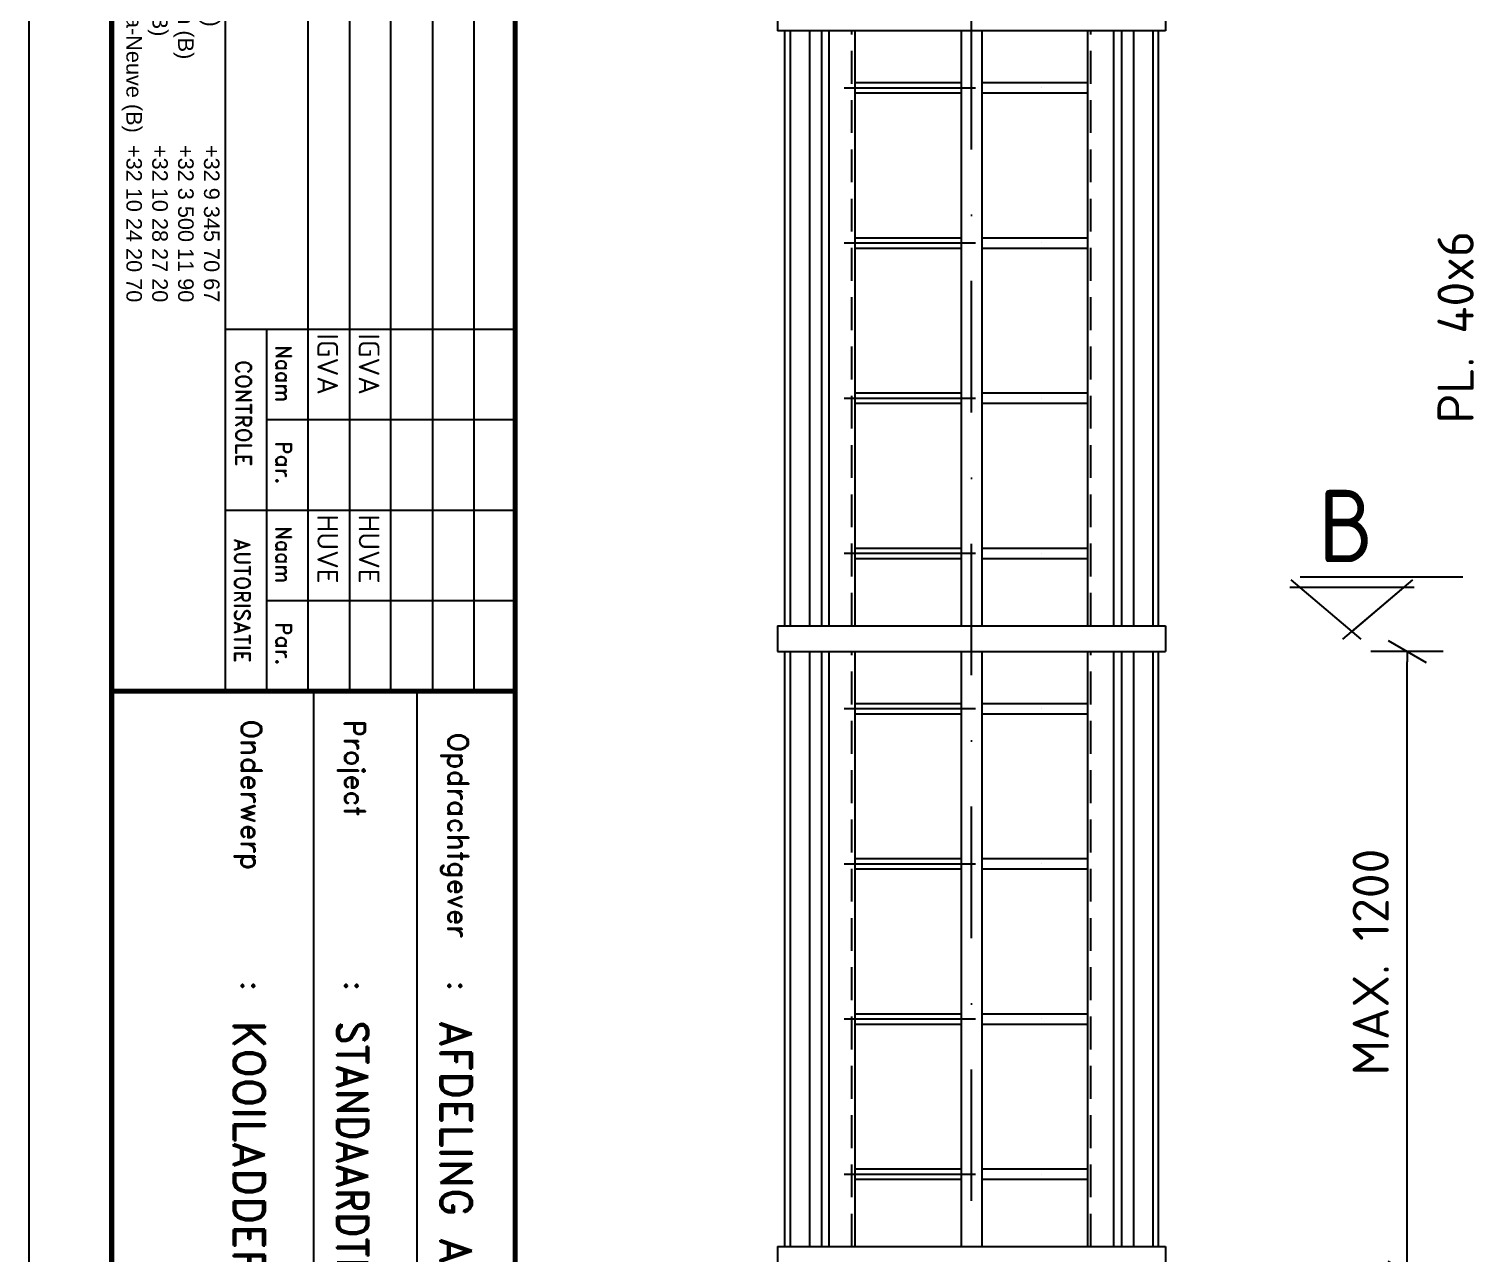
# Model space of a CAD drawing. Header units: millimetres. Extents: x -43 to 5897, y -195 to 8205.
# Drawn here: x -43 to 2761, y 3177 to 5545 of the extents above; entities that cross this region are included whole.
import ezdxf
from ezdxf.enums import TextEntityAlignment as Align

# ---------------------------------------------------------------- set-up
doc = ezdxf.new("R2010")
doc.units = ezdxf.units.MM
doc.header["$LTSCALE"] = 20
doc.header["$PDMODE"] = 3
doc.linetypes.add('DASHDOT', pattern=[25.4, 12.7, -6.35, 0, -6.35])
doc.linetypes.add('HIDDEN2', pattern=[4.7625, 3.175, -1.5875])
doc.layers.get('0').update_dxf_attribs({"linetype": 'CONTINUOUS'})
doc.layers.get('DEFPOINTS').update_dxf_attribs({"linetype": 'CONTINUOUS'})
for name, color, linetype in [('A-0200-maat @ 1', 7, 'CONTINUOUS'), ('AC-0000-ALGEMEEN-co-25', 7, 'CONTINUOUS'), ('AC-0200-MAAT', 7, 'CONTINUOUS'), ('S-0100-ASLIJN-dd-06', 1, 'DASHDOT'), ('S-0200-MAAT', 7, 'CONTINUOUS'), ('S-0300-tekst-35', 2, 'CONTINUOUS'), ('S-2020-STAAL-PROF-CO-25', 7, 'CONTINUOUS'), ('S-2030-staal-prstip-hi2-12', 3, 'HIDDEN2'), ('TITEL', 7, 'CONTINUOUS')]:
    doc.layers.add(name, color=color, linetype=linetype)
doc.styles.add('ISO', font='ISO')
doc.styles.add('ROMAND', font='romand')
doc.styles.get("Standard").update_dxf_attribs({"font": 'isocpeur.ttf'})
doc.dimstyles.new('STIJL A', dxfattribs={"dimtxt": 70, "dimasz": 20, "dimexe": 50, "dimexo": 50, "dimgap": 20, "dimtad": 0, "dimdec": 0, "dimdsep": 46, "dimtxsty": 'Standard', "dimblk": 'MAATPUNT', "dimcen": -3, "dimdle": 1.25, "dimse1": 1, "dimse2": 1, "dimclrt": 2, "dimadec": 0, "dimazin": 0, "dimtfac": 1, "dimtdec": 0, "dimtofl": 0, "dimtmove": 2, "dimatfit": 3, "dimldrblk": 'DOT', "dimfxl": 1, "dimtvp": 1, "dimtolj": 1, "dimtzin": 1, "dimarcsym": 0})

# ---------------------------------------------------------------- blocks, each defined once
blk = doc.blocks.new('_Oblique')
at = {"color": 0, "linetype": 'ByBlock', "lineweight": -2}
blk.add_line((-0.5, -0.5), (0.5, 0.5), dxfattribs=at)
blk = doc.blocks.new('MAATPUNT')
for p, q in [((0, -3.5), (0, 3.5)), ((0, 0), (-1, 0))]:
    blk.add_line(p, q)
at = {"xscale": 3.000000000000007, "yscale": 3, "zscale": 3, "rotation": 195.0000000102671}
blk.add_blockref('_Oblique', (0, 0), dxfattribs=at)
blk = doc.blocks.new('*D18')
at = {"layer": 'DEFPOINTS', "color": 0}
for p in [(2621.6, 4341.7), (2771.1, 4341.7), (2759, 3141.7)]:
    blk.add_point(p, dxfattribs=at)
at = {"layer": 'S-0200-MAAT', "color": 0, "lineweight": -2}
blk.add_line((2621.6, 3161.7), (2621.6, 4321.7), dxfattribs=at)
at = {"layer": 'S-0200-MAAT', "color": 0, "lineweight": -2, "xscale": 20, "yscale": 20, "zscale": 20}
for p, rotation in [((2621.6, 4341.7), 90), ((2621.6, 3141.7), 270)]:
    blk.add_blockref('MAATPUNT', p, dxfattribs=dict(at, rotation=rotation))
at = {"layer": 'S-0200-MAAT', "color": 2, "insert": (2551.5, 3741.7), "char_height": 70, "attachment_point": 5, "rotation": 90}
blk.add_mtext('\\A1;MAX. 1200', dxfattribs=at)
blk = doc.blocks.new('_dot')
at = {"color": 0, "linetype": 'ByBlock', "lineweight": -2}
blk.add_line((-0.5, 0), (-1, 0), dxfattribs=at)
at = {"color": 0, "linetype": 'ByBlock', "const_width": 0.5}
blk.add_lwpolyline([(-0.25, 0, 1), (0.25, 0, 1)], format="xyb", close=True, dxfattribs=at)
blk = doc.blocks.new('*U16')
at = {"color": 7}
for p, q in [((-1.98, -0.49), (-8.74, -6.24)), ((-3.74, -0.49), (3.02, -6.24)), ((3.14, -5.49), (-8.86, -5.49))]:
    blk.add_line(p, q, dxfattribs=at)
at = {"color": 4}
for p, q in [((-2.86, -1.24), (-7.86, -5.49)), ((-2.86, -1.24), (2.14, -5.49)), ((2.14, -5.49), (-7.86, -5.49)), ((7.86, -6.49), (-7.86, -6.49))]:
    blk.add_line(p, q, dxfattribs=at)
at = {"color": 4, "style": 'ISO'}
blk.add_attdef('A', text='', height=7, dxfattribs=at).set_placement((-0.75, -14.21), align=Align.RIGHT)
blk = doc.blocks.new('TH-GI-A3-N')
at = {"layer": 'TITEL', "color": 7}
for p, q in [((155, 11), (155, 39)), ((163.75, 15), (163.75, 39)), ((172.5, 11), (172.5, 39)), ((181.25, 15), (181.25, 39)), ((0, 35), (190, 35)), ((0, 31), (190, 31)), ((190, 29.5), (406, 29.5)), ((190, 27), (0, 27)), ((0, 23), (190, 23)), ((190, 19), (0, 19)), ((190, 19.5), (338.5, 19.5)), ((172.5, 15), (155, 15)), ((190, 15), (172.5, 15)), ((190, 11), (0, 11))]:
    blk.add_line(p, q, dxfattribs=at)
at = {"layer": 'TITEL', "color": 7, "const_width": 0.5}
blk.add_lwpolyline([(406, 0), (0, 0), (0, 39), (406, 39)], close=True, dxfattribs=at)
blk.add_lwpolyline([(190, 39), (190, 0)], dxfattribs=at)
at = {"insert": (113.21, 10.42), "char_height": 1.5, "width": 41.7939, "attachment_point": 1}
blk.add_mtext('{\\fArial|b0|i0|c0|p34;o  Zelzate (B)^I^I+32 9 345 70 67\\Po  Antwerpen (B)^I^I+32 3 500 11 90\\Po  Kempen (B)^I^I+32 10 28 27 20\\Po  Louvain-La-Neuve (B)^I+32 10 24 20 70}', dxfattribs=at)
at = {"color": 7}
for tag, p in [('UITGAVE', (5.59, 35.88)), ('DATUM', (18.98, 35.88)), ('UITGAVE', (5.59, 31.88)), ('DATUM', (18.98, 31.88)), ('UITGAVE', (5.59, 27.88)), ('DATUM', (18.98, 27.88)), ('UITGAVE', (5.59, 23.88)), ('DATUM', (18.98, 23.88)), ('UITGAVE', (5.59, 19.88)), ('DATUM', (18.98, 19.88))]:
    blk.add_attdef(tag, text='', height=2, dxfattribs=at).set_placement(p, align=Align.CENTER)
for tag, p in [('DOOR', (27.54, 35.88)), ('OMSCHRIJVING', (45.91, 35.88)), ('CONTNAAM', (155.42, 35.88)), ('AUTNAAM', (172.92, 35.88)), ('DOOR', (27.54, 31.88)), ('OMSCHRIJVING', (45.91, 31.88)), ('CONTNAAM', (155.42, 31.88)), ('AUTNAAM', (172.92, 31.88)), ('DOOR', (27.54, 27.88)), ('OMSCHRIJVING', (45.91, 27.88)), ('CONTNAAM', (155.42, 27.88)), ('AUTNAAM', (172.92, 27.88)), ('DOOR', (27.54, 23.88)), ('OMSCHRIJVING', (45.91, 23.88)), ('CONTNAAM', (155.42, 23.88)), ('AUTNAAM', (172.92, 23.88)), ('DOOR', (27.54, 19.88)), ('OMSCHRIJVING', (45.91, 19.88)), ('CONTNAAM', (155.42, 19.88)), ('AUTNAAM', (172.92, 19.88))]:
    blk.add_attdef(tag, p, '', height=2, dxfattribs=at)
at = {"color": 2, "style": 'ROMAND'}
for tag, p, height in [('OPDRACHTGEVER', (221.83, 31.8), 3), ('DOCNRKLANT.', (340.33, 31), 2.5), ('DOCNR.', (340.33, 21.49), 2.5), ('ONDERW1', (221.83, 11.8), 3), ('ONDERW2', (221.83, 6.13), 3)]:
    blk.add_attdef(tag, p, '', height=height, dxfattribs=at)
at = {"color": 2, "style": 'ROMAND', "width": 0.9}
blk.add_attdef('PROJECT', (221.83, 21.8), '', height=3, dxfattribs=at)
at = {"color": 7, "style": 'ROMAND'}
for tag, p in [('SCHAAL', (353.01, 6.38)), ('FORMAAT', (353.01, 1.38))]:
    blk.add_attdef(tag, p, '', height=2, dxfattribs=at)
at = {"color": 2, "style": 'ROMAND'}
blk.add_attdef('UITGAVE', text='', height=2.5, dxfattribs=at).set_placement((384, 2), align=Align.CENTER)
at = {"layer": 'TITEL', "color": 7, "style": 'ROMAND'}
for s, height, p in [('Opdrachtgever', 2, (194, 32.5)), (':', 2, (218, 32.5)), ('  Project', 2, (190, 22.5)), (':', 2, (218, 22.5)), ('Par.', 1.5, (165.84, 15.88)), ('Par.', 1.5, (183.34, 15.88)), ('  Onderwerp', 2, (190, 12.5)), ('CONTROLE', 1.5, (158, 12)), (':', 2, (218, 12.5))]:
    blk.add_text(s, height=height, dxfattribs=at).set_placement(p)
for s, width, p, p2 in [('Naam', 0.865169, (156.58, 15.88), (162.08, 15.88)), ('Naam', 0.865169, (174.08, 15.88), (179.58, 15.88)), ('AUTORISATIE', 0.875, (175.25, 11.88), (187.25, 11.88))]:
    blk.add_text(s, height=1.5, dxfattribs=dict(at, width=width)).set_placement(p, p2, align=Align.FIT)
blk = doc.blocks.new('A3')
at = {"color": 7}
blk.add_lwpolyline([(0, 0), (420.00236, 0), (420.00236, 297), (0, 297)], close=True, dxfattribs=at)
at = {"color": 4}
blk.add_lwpolyline([(7, 289), (413.00236, 289), (413.00236, 8), (7, 8)], close=True, dxfattribs=at)

msp = doc.modelspace()

# ---------------------------------------------------------------- linework, layer by layer
at = {"layer": 'S-0100-ASLIJN-dd-06'}
for p, q in [((1779.4, 3279.9), (1779.4, 7072.9)), ((1533.2, 5431.7), (2025.6, 5431.7)), ((1533.2, 5131.7), (2025.6, 5131.7)), ((1533.2, 4831.7), (2025.6, 4831.7)), ((1533.2, 4531.7), (2025.6, 4531.7)), ((1533.2, 4231.7), (2025.6, 4231.7)), ((1533.2, 3931.7), (2025.6, 3931.7)), ((1533.2, 3631.7), (2025.6, 3631.7)), ((1533.2, 3331.7), (2025.6, 3331.7))]:
    msp.add_line(p, q, dxfattribs=at)
at = {"layer": 'S-0200-MAAT'}
for p, q in [((1466.1, 5541.7), (1466.1, 4391.7)), ((1489.4, 5541.7), (1489.4, 4391.7)), ((2069.4, 5541.7), (2069.4, 4391.7)), ((2092.7, 5541.7), (2092.7, 4391.7)), ((1466.1, 4341.7), (1466.1, 3191.7)), ((1489.4, 4341.7), (1489.4, 3191.7)), ((2069.4, 4341.7), (2069.4, 3191.7)), ((2092.7, 4341.7), (2092.7, 3191.7))]:
    msp.add_line(p, q, dxfattribs=at)
at = {"layer": 'S-2020-STAAL-PROF-CO-25'}
for p, q in [((1404.4, 5591.7), (1404.4, 5541.7)), ((2154.4, 5591.7), (2154.4, 5541.7)), ((2154.4, 5541.7), (1404.4, 5541.7)), ((1418.2, 5541.7), (1418.2, 4391.7)), ((1428.6, 5541.7), (1428.6, 4391.7)), ((1504.4, 4391.7), (1504.4, 5541.7)), ((1554.4, 4391.7), (1554.4, 5541.7)), ((1759.4, 5541.7), (1759.4, 4391.7)), ((1799.4, 5541.7), (1799.4, 4391.7)), ((2004.4, 4391.7), (2004.4, 5541.7)), ((2054.4, 4391.7), (2054.4, 5541.7)), ((2130.2, 5541.7), (2130.2, 4391.7)), ((2140.6, 5541.7), (2140.6, 4391.7)), ((1554.4, 5441.7), (1759.4, 5441.7)), ((1799.4, 5441.7), (2004.4, 5441.7)), ((1554.4, 5421.7), (1759.4, 5421.7)), ((1799.4, 5421.7), (2004.4, 5421.7)), ((1554.4, 5141.7), (1759.4, 5141.7)), ((1799.4, 5141.7), (2004.4, 5141.7)), ((1554.4, 5121.7), (1759.4, 5121.7)), ((1799.4, 5121.7), (2004.4, 5121.7)), ((1554.4, 4841.7), (1759.4, 4841.7)), ((1799.4, 4841.7), (2004.4, 4841.7)), ((1554.4, 4821.7), (1759.4, 4821.7)), ((1799.4, 4821.7), (2004.4, 4821.7)), ((1554.4, 4541.7), (1759.4, 4541.7)), ((1554.4, 4521.7), (1759.4, 4521.7)), ((1799.4, 4541.7), (2004.4, 4541.7)), ((1799.4, 4521.7), (2004.4, 4521.7)), ((1404.4, 4391.7), (1404.4, 4341.7)), ((1404.4, 4391.7), (2154.4, 4391.7)), ((2154.4, 4391.7), (2154.4, 4341.7)), ((1404.4, 4341.7), (2154.4, 4341.7)), ((1418.2, 4341.7), (1418.2, 3191.7)), ((1428.6, 4341.7), (1428.6, 3191.7)), ((1504.4, 3191.7), (1504.4, 4341.7)), ((1554.4, 3191.7), (1554.4, 4341.7)), ((1759.4, 4341.7), (1759.4, 3191.7)), ((1799.4, 4341.7), (1799.4, 3191.7)), ((2004.4, 3191.7), (2004.4, 4341.7)), ((2054.4, 3191.7), (2054.4, 4341.7)), ((2130.2, 4341.7), (2130.2, 3191.7)), ((2140.6, 4341.7), (2140.6, 3191.7)), ((1554.4, 4241.7), (1759.4, 4241.7)), ((1799.4, 4241.7), (2004.4, 4241.7)), ((1554.4, 4221.7), (1759.4, 4221.7)), ((1799.4, 4221.7), (2004.4, 4221.7)), ((1554.4, 3941.7), (1759.4, 3941.7)), ((1799.4, 3941.7), (2004.4, 3941.7)), ((1554.4, 3921.7), (1759.4, 3921.7)), ((1799.4, 3921.7), (2004.4, 3921.7)), ((1554.4, 3641.7), (1759.4, 3641.7)), ((1554.4, 3621.7), (1759.4, 3621.7)), ((1799.4, 3641.7), (2004.4, 3641.7)), ((1799.4, 3621.7), (2004.4, 3621.7)), ((1554.4, 3341.7), (1759.4, 3341.7)), ((1799.4, 3341.7), (2004.4, 3341.7)), ((1554.4, 3321.7), (1759.4, 3321.7)), ((1799.4, 3321.7), (2004.4, 3321.7)), ((1404.4, 3191.7), (1404.4, 3141.7)), ((1404.4, 3191.7), (2154.4, 3191.7)), ((2154.4, 3191.7), (2154.4, 3141.7))]:
    msp.add_line(p, q, dxfattribs=at)
at = {"layer": 'S-2030-staal-prstip-hi2-12'}
for p, q in [((1548.4, 4391.7), (1548.4, 5541.7)), ((2010.4, 4391.7), (2010.4, 5541.7)), ((1548.4, 3191.7), (1548.4, 4341.7)), ((2010.4, 3191.7), (2010.4, 4341.7))]:
    msp.add_line(p, q, dxfattribs=at)

# ---------------------------------------------------------------- block references
at = {"layer": 'A-0200-maat @ 1'}
ref = msp.add_blockref('*U16', (2572.5, 4355.9), dxfattribs=dict(at, xscale=-20, yscale=20, zscale=20, rotation=180))
ref.add_attrib('A', 'B', dxfattribs={"layer": '0', "color": 4, "height": 140, "style": 'ISO'}).set_placement((2557.4, 4514.6), align=Align.RIGHT)
at = {"layer": 'AC-0000-ALGEMEEN-co-25', "xscale": 20, "yscale": 20, "zscale": 20, "rotation": 270}
msp.add_blockref('A3', (-43, 8205.2), dxfattribs=at)
at = {"layer": 'AC-0200-MAAT'}
ref = msp.add_blockref('TH-GI-A3-N', (117, 8065.2), dxfattribs=dict(at, xscale=20, yscale=20, zscale=20, rotation=270))
ref.add_attrib('OPDRACHTGEVER', 'AFDELING AC', (753, 3628.5), dxfattribs={"layer": '0', "color": 2, "height": 60, "rotation": 270, "style": 'ROMAND'})
ref.add_attrib('PROJECT', 'STANDAARDTEKENINGEN KWALITEITSHANDBOEK', (553, 3628.5), dxfattribs={"layer": '0', "color": 2, "height": 60, "rotation": 270, "style": 'ROMAND', "width": 0.9})
ref.add_attrib('ONDERW1', 'KOOILADDER TOT 10 METER (DOORSTAP)', (353, 3628.5), dxfattribs={"layer": '0', "color": 2, "height": 60, "rotation": 270, "style": 'ROMAND'})
ref.add_attrib('CONTNAAM', 'IGVA', (514.6, 4956.9), dxfattribs={"layer": '0', "color": 7, "height": 40, "rotation": 270})
ref.add_attrib('AUTNAAM', 'HUVE', (514.6, 4606.9), dxfattribs={"layer": '0', "color": 7, "height": 40, "rotation": 270})
ref.add_attrib('CONTNAAM', 'IGVA', (594.6, 4956.9), dxfattribs={"layer": '0', "color": 7, "height": 40, "rotation": 270})
ref.add_attrib('AUTNAAM', 'HUVE', (594.6, 4606.9), dxfattribs={"layer": '0', "color": 7, "height": 40, "rotation": 270})

# ---------------------------------------------------------------- texts
at = {"layer": 'S-0300-tekst-35'}
msp.add_text('PL. 40x6', height=70, rotation=90, dxfattribs=at).set_placement((2715.4, 4968.9), align=Align.MIDDLE)

# ---------------------------------------------------------------- dimensions: what is measured, and where the dimension line sits
at = {"layer": 'S-0200-MAAT'}
dim = msp.add_linear_dim(base=(2621.6, 4341.7), p1=(2759, 3141.7), p2=(2771.1, 4341.7), angle=90, text='MAX. 1200', dimstyle='STIJL A', override={"dimtmove": 1}, dxfattribs=at)
dim.commit()
dim.dimension.update_dxf_attribs({"geometry": '*D18', "text_midpoint": (2551.5, 3741.7)})

doc.saveas('drawing.dxf')
